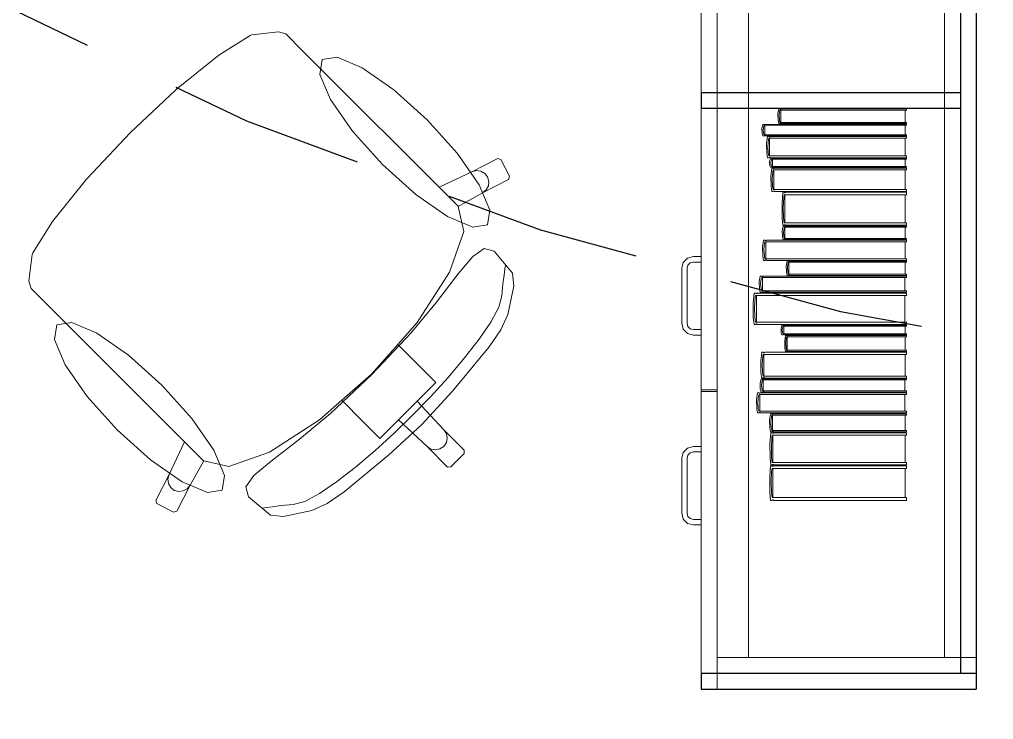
# Model space of a CAD drawing. Header units: inches. Extents: x -19 to 5698, y -728 to 92.
# Drawn here: x 121.02 to 122.261, y 15.778 to 16.67 of the extents above; entities that cross this region are included whole.
import ezdxf

# ---------------------------------------------------------------- set-up
doc = ezdxf.new("R2010")
doc.units = ezdxf.units.IN
doc.header["$MEASUREMENT"] = 0
doc.set_wipeout_variables(frame=1)
doc.linetypes.add('HIDDEN', pattern=[0.375, 0.25, -0.125])
doc.linetypes.add('Wipeout_Contour', pattern=[1, 0, -1])
doc.layers.get('0').update_dxf_attribs({"color": 61})
doc.layers.add('00 conduct tomacorr', color=120, linetype='HIDDEN', lineweight=30)
doc.layers.add('Interior - Mobiliario', color=7, linetype='Continuous')
doc.layers.add('Notas - Etiquetas', color=7, linetype='Continuous')
doc.dimstyles.new('Estilo_Generado__8', dxfattribs={"dimtxt": 0.18, "dimasz": 0.0912, "dimexe": 0.18, "dimexo": 0.0625, "dimgap": 0, "dimtad": 0, "dimtih": 1, "dimtoh": 1, "dimdec": 4, "dimzin": 0, "dimdsep": 46, "dimcen": 0.09, "dimadec": 0, "dimazin": 0, "dimtfac": 1, "dimtdec": 4, "dimtmove": 0, "dimatfit": 3, "dimldrblk": 'ARROWHEAD_5', "dimfxl": 1, "dimtolj": 1, "dimtzin": 0, "dimarcsym": 0})

# ---------------------------------------------------------------- blocks, each defined once
blk = doc.blocks.new('ARROWHEAD_5')
at = {"linetype": 'Continuous', "lineweight": 0}
blk.add_hatch(color=0, dxfattribs=at).paths.add_polyline_path([(-1, 0.2679), (0, 0), (-1, -0.2679)])
at = {"color": 0, "linetype": 'Continuous', "lineweight": 0}
blk.add_line((0, 0), (-1, 0), dxfattribs=at)

msp = doc.modelspace()

# ---------------------------------------------------------------- linework, layer by layer
at = {"layer": 'Interior - Mobiliario', "color": 175, "linetype": 'Continuous', "lineweight": 13}
for p, q in [((121.9086, 15.837), (121.9086, 17.297)), ((122.2186, 17.297), (122.2186, 15.837)), ((121.316, 16.6505), (121.3499, 16.6545)), ((121.3499, 16.6545), (121.3592, 16.6516)), ((121.2738, 16.6247), (121.3138, 16.6496)), ((121.3138, 16.6496), (121.316, 16.6505)), ((121.3592, 16.6516), (121.3811, 16.6297)), ((121.3811, 16.6297), (121.4066, 16.6042)), ((121.2201, 16.5811), (121.2738, 16.6247)), ((121.4066, 16.6042), (121.5545, 16.4563)), ((121.161, 16.5256), (121.2193, 16.5804)), ((121.2193, 16.5804), (121.2201, 16.5811)), ((121.9863, 16.5414), (121.9861, 16.5498)), ((121.9872, 16.5374), (121.9863, 16.5414)), ((121.9877, 16.5474), (121.9881, 16.5416)), ((121.9881, 16.5416), (121.9888, 16.5388)), ((121.9657, 16.5315), (121.967, 16.5364)), ((121.966, 16.525), (121.9657, 16.5315)), ((121.967, 16.5364), (121.969, 16.5364)), ((121.9683, 16.5341), (121.9675, 16.5296)), ((121.9675, 16.5296), (121.968, 16.5252)), ((121.9688, 16.5352), (121.9683, 16.5341)), ((122.1499, 16.5352), (121.9688, 16.5352)), ((121.969, 16.5364), (121.9691, 16.5363)), ((121.9691, 16.5363), (121.9693, 16.5362)), ((121.9693, 16.5362), (121.9696, 16.5361)), ((121.9696, 16.5361), (121.9699, 16.5361)), ((121.9697, 16.523), (121.9697, 16.5352)), ((121.9699, 16.5361), (121.9701, 16.5361)), ((121.9701, 16.5361), (121.9704, 16.5361)), ((121.9704, 16.5361), (121.9707, 16.5362)), ((121.9707, 16.5362), (121.9709, 16.5363)), ((121.9709, 16.5363), (121.971, 16.5364)), ((121.971, 16.5364), (122.1499, 16.5364)), ((121.989, 16.5374), (121.9872, 16.5374)), ((121.9888, 16.5388), (122.1499, 16.5388)), ((121.9891, 16.5374), (121.989, 16.5374)), ((121.9893, 16.5375), (121.9891, 16.5374)), ((121.9895, 16.5376), (121.9893, 16.5375)), ((121.9897, 16.5377), (121.9895, 16.5376)), ((121.99, 16.5377), (121.9897, 16.5377)), ((121.9902, 16.5376), (121.99, 16.5377)), ((121.9904, 16.5376), (121.9902, 16.5376)), ((121.9907, 16.5375), (121.9904, 16.5376)), ((121.9908, 16.5374), (121.9907, 16.5375)), ((122.1499, 16.5374), (121.9908, 16.5374)), ((122.1481, 16.5352), (122.1481, 16.523)), ((122.1499, 16.5388), (122.1499, 16.5374)), ((122.1499, 16.5364), (122.1499, 16.5352)), ((121.161, 16.5256), (121.1061, 16.4673)), ((121.967, 16.5218), (121.966, 16.525)), ((121.969, 16.5218), (121.967, 16.5218)), ((121.968, 16.5252), (121.9688, 16.523)), ((121.9688, 16.523), (122.1499, 16.523)), ((121.9691, 16.5219), (121.969, 16.5218)), ((121.9693, 16.522), (121.9691, 16.5219)), ((121.9695, 16.522), (121.9693, 16.522)), ((121.9698, 16.5221), (121.9695, 16.522)), ((121.9701, 16.5221), (121.9698, 16.5221)), ((121.9703, 16.522), (121.9701, 16.5221)), ((121.9706, 16.522), (121.9703, 16.522)), ((121.9708, 16.5219), (121.9706, 16.522)), ((121.971, 16.5218), (121.9708, 16.5219)), ((122.1499, 16.5218), (121.971, 16.5218)), ((121.9718, 16.5119), (121.973, 16.5208)), ((121.973, 16.5208), (121.9749, 16.5208)), ((121.9742, 16.5166), (121.9735, 16.5084)), ((121.9748, 16.5187), (121.9742, 16.5166)), ((122.1499, 16.5187), (121.9748, 16.5187)), ((121.9749, 16.5208), (121.9751, 16.5207)), ((121.9751, 16.5207), (121.9753, 16.5205)), ((121.9753, 16.5205), (121.9755, 16.5204)), ((121.9755, 16.5204), (121.9758, 16.5204)), ((121.9756, 16.4961), (121.9756, 16.5187)), ((121.9756, 16.5187), (122.1481, 16.5187)), ((121.9758, 16.5204), (121.976, 16.5204)), ((121.976, 16.5204), (121.9763, 16.5205)), ((121.9763, 16.5205), (121.9765, 16.5206)), ((121.9765, 16.5206), (121.9768, 16.5207)), ((121.9768, 16.5207), (121.9769, 16.5208)), ((121.9769, 16.5208), (122.1499, 16.5208)), ((122.1481, 16.5187), (122.1481, 16.4961)), ((122.1499, 16.523), (122.1499, 16.5218)), ((122.1499, 16.5208), (122.1499, 16.5187)), ((121.972, 16.4998), (121.9718, 16.5119)), ((121.9735, 16.5084), (121.9739, 16.5001)), ((121.5963, 16.4759), (121.6294, 16.4929)), ((121.6294, 16.4929), (121.6334, 16.4916)), ((121.6334, 16.4916), (121.6442, 16.4702)), ((121.973, 16.4939), (121.972, 16.4998)), ((121.9749, 16.4939), (121.973, 16.4939)), ((121.9739, 16.5001), (121.9748, 16.4961)), ((121.9748, 16.4961), (122.1499, 16.4961)), ((121.975, 16.494), (121.9749, 16.4939)), ((121.9752, 16.4942), (121.975, 16.494)), ((121.9755, 16.4943), (121.9752, 16.4942)), ((121.9757, 16.4943), (121.9755, 16.4943)), ((121.9755, 16.4892), (121.9766, 16.4929)), ((122.1481, 16.4961), (121.9756, 16.4961)), ((121.976, 16.4944), (121.9757, 16.4943)), ((121.9762, 16.4943), (121.976, 16.4944)), ((121.9765, 16.4942), (121.9762, 16.4943)), ((121.9767, 16.494), (121.9765, 16.4942)), ((121.9766, 16.4929), (121.9785, 16.4929)), ((121.9769, 16.4939), (121.9767, 16.494)), ((122.1499, 16.4939), (121.9769, 16.4939)), ((121.9778, 16.4912), (121.9771, 16.4878)), ((121.9784, 16.492), (121.9778, 16.4912)), ((122.1499, 16.492), (121.9784, 16.492)), ((121.9785, 16.4929), (121.9787, 16.4928)), ((121.9787, 16.4928), (121.9789, 16.4928)), ((121.9789, 16.4928), (121.9791, 16.4927)), ((121.9791, 16.4927), (121.9794, 16.4927)), ((121.9792, 16.4827), (121.9792, 16.492)), ((121.9794, 16.4927), (121.9796, 16.4927)), ((121.9796, 16.4927), (121.9799, 16.4927)), ((121.9799, 16.4927), (121.9801, 16.4928)), ((121.9801, 16.4928), (121.9803, 16.4929)), ((121.9803, 16.4929), (121.9804, 16.4929)), ((121.9804, 16.4929), (122.1499, 16.4929)), ((122.1482, 16.492), (122.1482, 16.4827)), ((122.1499, 16.4961), (122.1499, 16.4939)), ((122.1499, 16.4929), (122.1499, 16.492)), ((121.9757, 16.4842), (121.9755, 16.4892)), ((121.9766, 16.4818), (121.9757, 16.4842)), ((121.9785, 16.4818), (121.9766, 16.4818)), ((121.9771, 16.4878), (121.9776, 16.4843)), ((121.9772, 16.4708), (121.9783, 16.4808)), ((121.9776, 16.4843), (121.9784, 16.4827)), ((121.9783, 16.4808), (121.9802, 16.4808)), ((121.9784, 16.4827), (122.1499, 16.4827)), ((121.9786, 16.4818), (121.9785, 16.4818)), ((121.9788, 16.4819), (121.9786, 16.4818)), ((121.9791, 16.4819), (121.9788, 16.4819)), ((121.9793, 16.482), (121.9791, 16.4819)), ((121.9796, 16.482), (121.9793, 16.482)), ((121.9798, 16.482), (121.9796, 16.482)), ((121.9801, 16.4819), (121.9798, 16.482)), ((121.9803, 16.4818), (121.9801, 16.4819)), ((121.9802, 16.4808), (121.9803, 16.4806)), ((121.9804, 16.4818), (121.9803, 16.4818)), ((121.9803, 16.4806), (121.9805, 16.4805)), ((122.1499, 16.4818), (121.9804, 16.4818)), ((121.9805, 16.4805), (121.9808, 16.4803)), ((121.9808, 16.4803), (121.981, 16.4803)), ((121.981, 16.4803), (121.9813, 16.4803)), ((121.9813, 16.4803), (121.9815, 16.4804)), ((121.9815, 16.4804), (121.9818, 16.4805)), ((121.9818, 16.4805), (121.982, 16.4807)), ((121.982, 16.4807), (121.9821, 16.4808)), ((121.9821, 16.4808), (122.1499, 16.4808)), ((122.1499, 16.4827), (122.1499, 16.4818)), ((122.1499, 16.4808), (122.1499, 16.4784)), ((121.1054, 16.4664), (121.0619, 16.4128)), ((121.1061, 16.4673), (121.1054, 16.4664)), ((121.5545, 16.4563), (121.5963, 16.4759)), ((121.5963, 16.4759), (121.6019, 16.4775)), ((121.6019, 16.4775), (121.6077, 16.4768)), ((121.6077, 16.4768), (121.6128, 16.474)), ((121.6429, 16.4661), (121.6098, 16.4492)), ((121.6128, 16.474), (121.6164, 16.4694)), ((121.6164, 16.4694), (121.618, 16.4638)), ((121.6442, 16.4702), (121.6429, 16.4661)), ((121.9774, 16.4575), (121.9772, 16.4708)), ((121.9795, 16.4761), (121.9788, 16.467)), ((121.9788, 16.467), (121.9792, 16.4578)), ((121.98, 16.4784), (121.9795, 16.4761)), ((122.1499, 16.4784), (121.98, 16.4784)), ((121.9809, 16.4533), (121.9809, 16.4784)), ((122.1482, 16.4784), (122.1482, 16.4533)), ((121.5787, 16.4321), (121.5545, 16.4563)), ((121.6173, 16.4579), (121.6144, 16.4528)), ((121.618, 16.4638), (121.6173, 16.4579)), ((121.9783, 16.451), (121.9774, 16.4575)), ((121.9792, 16.4578), (121.98, 16.4533)), ((121.6098, 16.4492), (121.5788, 16.4319)), ((121.6144, 16.4528), (121.6098, 16.4492)), ((121.9802, 16.451), (121.9783, 16.451)), ((121.98, 16.4533), (122.1499, 16.4533)), ((121.9803, 16.4511), (121.9802, 16.451)), ((121.9805, 16.4513), (121.9803, 16.4511)), ((121.9807, 16.4514), (121.9805, 16.4513)), ((121.981, 16.4514), (121.9807, 16.4514)), ((121.9812, 16.4515), (121.981, 16.4514)), ((121.9815, 16.4514), (121.9812, 16.4515)), ((121.9817, 16.4513), (121.9815, 16.4514)), ((121.9819, 16.4511), (121.9817, 16.4513)), ((121.9821, 16.451), (121.9819, 16.4511)), ((122.1499, 16.451), (121.9821, 16.451)), ((121.9914, 16.4359), (121.9925, 16.45)), ((121.9925, 16.45), (121.9942, 16.45)), ((121.9936, 16.4434), (121.9929, 16.4304)), ((121.994, 16.4466), (121.9936, 16.4434)), ((122.1499, 16.4466), (121.994, 16.4466)), ((121.9942, 16.45), (121.9943, 16.4497)), ((121.9943, 16.4497), (121.9945, 16.4495)), ((121.9945, 16.4495), (121.9947, 16.4493)), ((121.9947, 16.4493), (121.995, 16.4492)), ((121.9948, 16.4111), (121.9948, 16.4466)), ((121.995, 16.4492), (121.9952, 16.4493)), ((121.9952, 16.4493), (121.9954, 16.4494)), ((121.9954, 16.4494), (121.9956, 16.4495)), ((121.9956, 16.4495), (121.9958, 16.4498)), ((121.9958, 16.4498), (121.9959, 16.45)), ((121.9959, 16.45), (122.1499, 16.45)), ((122.1483, 16.4466), (122.1483, 16.4111)), ((122.1499, 16.4533), (122.1499, 16.451)), ((122.1499, 16.45), (122.1499, 16.4466)), ((121.5787, 16.4321), (121.5788, 16.4319)), ((121.5788, 16.4319), (121.5862, 16.3999)), ((121.9916, 16.417), (121.9914, 16.4359)), ((121.9929, 16.4304), (121.9933, 16.4175)), ((121.9925, 16.4078), (121.9916, 16.417)), ((121.9933, 16.4175), (121.994, 16.4111)), ((121.0619, 16.4128), (121.037, 16.3727)), ((121.9918, 16.4011), (121.9928, 16.4068)), ((121.9942, 16.4078), (121.9925, 16.4078)), ((121.9928, 16.4068), (121.9946, 16.4068)), ((121.994, 16.4041), (121.9933, 16.3989)), ((121.994, 16.4111), (122.1499, 16.4111)), ((121.9944, 16.4054), (121.994, 16.4041)), ((121.9943, 16.4079), (121.9942, 16.4078)), ((121.9945, 16.4082), (121.9943, 16.4079)), ((122.1499, 16.4054), (121.9944, 16.4054)), ((121.9947, 16.4084), (121.9945, 16.4082)), ((121.9946, 16.4068), (121.9947, 16.4067)), ((121.9949, 16.4085), (121.9947, 16.4084)), ((121.9947, 16.4067), (121.9949, 16.4066)), ((121.9951, 16.4085), (121.9949, 16.4085)), ((121.9949, 16.4066), (121.9951, 16.4065)), ((121.9954, 16.4084), (121.9951, 16.4085)), ((121.9951, 16.4065), (121.9953, 16.4065)), ((121.9952, 16.3911), (121.9952, 16.4054)), ((121.9953, 16.4065), (121.9956, 16.4065)), ((121.9956, 16.4082), (121.9954, 16.4084)), ((121.9958, 16.408), (121.9956, 16.4082)), ((121.9956, 16.4065), (121.9958, 16.4065)), ((121.9959, 16.4078), (121.9958, 16.408)), ((121.9958, 16.4065), (121.996, 16.4066)), ((122.1499, 16.4078), (121.9959, 16.4078)), ((121.996, 16.4066), (121.9962, 16.4067)), ((121.9962, 16.4067), (121.9963, 16.4068)), ((121.9963, 16.4068), (122.1499, 16.4068)), ((122.1483, 16.4054), (122.1483, 16.3911)), ((122.1499, 16.4111), (122.1499, 16.4078)), ((122.1499, 16.4068), (122.1499, 16.4054)), ((121.5862, 16.3999), (121.5679, 16.3479)), ((121.992, 16.3935), (121.9918, 16.4011)), ((121.9928, 16.3898), (121.992, 16.3935)), ((121.9933, 16.3989), (121.9937, 16.3937)), ((121.9937, 16.3937), (121.9944, 16.3911)), ((121.9667, 16.3802), (121.9679, 16.3888)), ((121.9669, 16.3688), (121.9667, 16.3802)), ((121.9679, 16.3888), (121.9699, 16.3888)), ((121.9692, 16.3848), (121.9684, 16.3769)), ((121.9697, 16.3867), (121.9692, 16.3848)), ((122.1499, 16.3867), (121.9697, 16.3867)), ((121.9699, 16.3888), (121.97, 16.3886)), ((121.97, 16.3886), (121.9703, 16.3885)), ((121.9703, 16.3885), (121.9705, 16.3884)), ((121.9705, 16.3884), (121.9708, 16.3884)), ((121.9706, 16.3652), (121.9706, 16.3867)), ((121.9708, 16.3884), (121.9711, 16.3884)), ((121.9711, 16.3884), (121.9713, 16.3884)), ((121.9713, 16.3884), (121.9716, 16.3885)), ((121.9716, 16.3885), (121.9718, 16.3887)), ((121.9718, 16.3887), (121.9719, 16.3888)), ((121.9719, 16.3888), (122.1499, 16.3888)), ((121.9946, 16.3898), (121.9928, 16.3898)), ((121.9944, 16.3911), (122.1499, 16.3911)), ((121.9948, 16.3899), (121.9946, 16.3898)), ((121.9946, 16.3898), (121.9946, 16.3898)), ((121.9951, 16.39), (121.9948, 16.3899)), ((121.9953, 16.3901), (121.9951, 16.39)), ((121.9955, 16.3901), (121.9953, 16.3901)), ((121.9957, 16.39), (121.9955, 16.3901)), ((121.996, 16.39), (121.9957, 16.39)), ((121.9962, 16.3899), (121.996, 16.39)), ((121.9963, 16.3898), (121.9962, 16.3899)), ((122.1499, 16.3898), (121.9963, 16.3898)), ((122.1481, 16.3867), (122.1481, 16.3652)), ((122.1499, 16.3911), (122.1499, 16.3898)), ((122.1499, 16.3888), (122.1499, 16.3867)), ((121.0361, 16.3706), (121.0321, 16.3367)), ((121.037, 16.3727), (121.0361, 16.3706)), ((121.579, 16.3459), (121.5976, 16.3682)), ((121.5976, 16.3682), (121.612, 16.3782)), ((121.612, 16.3782), (121.6249, 16.3748)), ((121.6249, 16.3748), (121.6481, 16.3469)), ((121.8711, 16.366), (121.8786, 16.368)), ((121.8786, 16.368), (121.8886, 16.368)), ((121.8886, 16.368), (121.8886, 16.361)), ((121.9679, 16.3631), (121.9669, 16.3688)), ((121.9684, 16.3769), (121.9689, 16.369)), ((121.9689, 16.369), (121.9697, 16.3652)), ((121.6384, 16.3522), (121.6392, 16.3567)), ((121.8636, 16.353), (121.8656, 16.3605)), ((121.8656, 16.3605), (121.8711, 16.366)), ((121.8716, 16.357), (121.8706, 16.353)), ((121.8746, 16.3599), (121.8716, 16.357)), ((121.8786, 16.361), (121.8746, 16.3599)), ((121.8886, 16.361), (121.8786, 16.361)), ((121.9699, 16.3631), (121.9679, 16.3631)), ((121.9697, 16.3652), (122.1499, 16.3652)), ((121.97, 16.3632), (121.9699, 16.3631)), ((121.9702, 16.3634), (121.97, 16.3632)), ((121.9705, 16.3635), (121.9702, 16.3634)), ((121.9707, 16.3635), (121.9705, 16.3635)), ((121.971, 16.3636), (121.9707, 16.3635)), ((121.9713, 16.3635), (121.971, 16.3636)), ((121.9715, 16.3634), (121.9713, 16.3635)), ((121.9718, 16.3633), (121.9715, 16.3634)), ((121.9719, 16.3631), (121.9718, 16.3633)), ((122.1499, 16.3631), (121.9719, 16.3631)), ((121.9969, 16.3561), (121.9979, 16.3621)), ((121.9971, 16.3479), (121.9969, 16.3561)), ((121.9979, 16.3621), (121.9996, 16.3621)), ((121.999, 16.3593), (121.9984, 16.3537)), ((121.9995, 16.3607), (121.999, 16.3593)), ((122.1499, 16.3607), (121.9995, 16.3607)), ((121.9996, 16.3621), (121.9997, 16.362)), ((121.9997, 16.362), (121.9999, 16.3619)), ((121.9999, 16.3619), (122.0001, 16.3619)), ((122.0001, 16.3619), (122.0004, 16.3618)), ((122.0002, 16.3454), (122.0002, 16.3607)), ((122.0004, 16.3618), (122.0006, 16.3618)), ((122.0006, 16.3618), (122.0008, 16.3619)), ((122.0008, 16.3619), (122.001, 16.3619)), ((122.001, 16.3619), (122.0012, 16.3621)), ((122.0012, 16.3621), (122.0013, 16.3621)), ((122.0013, 16.3621), (122.1499, 16.3621)), ((122.1484, 16.3607), (122.1484, 16.3454)), ((122.1499, 16.3652), (122.1499, 16.3631)), ((122.1499, 16.3621), (122.1499, 16.3607)), ((121.5679, 16.3479), (121.5265, 16.2841)), ((121.5511, 16.3097), (121.579, 16.3459)), ((121.6356, 16.3334), (121.6376, 16.3442)), ((121.6376, 16.3442), (121.6384, 16.3522)), ((121.6481, 16.3469), (121.6499, 16.3302)), ((121.8636, 16.283), (121.8636, 16.353)), ((121.8706, 16.353), (121.8706, 16.283)), ((121.9624, 16.3361), (121.9637, 16.3429)), ((121.9637, 16.3429), (121.9657, 16.3429)), ((121.9657, 16.3429), (121.9658, 16.3428)), ((121.9658, 16.3428), (121.9661, 16.3427)), ((121.9661, 16.3427), (121.9663, 16.3426)), ((121.9663, 16.3426), (121.9666, 16.3426)), ((121.9666, 16.3426), (121.9669, 16.3426)), ((121.9669, 16.3426), (121.9672, 16.3426)), ((121.9672, 16.3426), (121.9674, 16.3427)), ((121.9674, 16.3427), (121.9676, 16.3429)), ((121.9676, 16.3429), (121.9677, 16.3429)), ((121.9677, 16.3429), (122.1499, 16.3429)), ((121.9979, 16.3439), (121.9971, 16.3479)), ((121.9996, 16.3439), (121.9979, 16.3439)), ((121.9984, 16.3537), (121.9988, 16.3481)), ((121.9988, 16.3481), (121.9995, 16.3454)), ((121.9995, 16.3454), (122.1499, 16.3454)), ((121.9997, 16.344), (121.9996, 16.3439)), ((121.9999, 16.3441), (121.9997, 16.344)), ((122.0001, 16.3442), (121.9999, 16.3441)), ((122.0003, 16.3442), (122.0001, 16.3442)), ((122.0005, 16.3442), (122.0003, 16.3442)), ((122.0008, 16.3442), (122.0005, 16.3442)), ((122.001, 16.3441), (122.0008, 16.3442)), ((122.0012, 16.344), (122.001, 16.3441)), ((122.0013, 16.3439), (122.0012, 16.344)), ((122.1499, 16.3439), (122.0013, 16.3439)), ((122.1499, 16.3454), (122.1499, 16.3439)), ((122.1499, 16.3429), (122.1499, 16.3413)), ((121.0321, 16.3367), (121.0349, 16.3274)), ((121.6344, 16.318), (121.6356, 16.3334)), ((121.6499, 16.3302), (121.6422, 16.294)), ((121.9626, 16.327), (121.9624, 16.3361)), ((121.965, 16.3397), (121.9642, 16.3335)), ((121.9642, 16.3335), (121.9647, 16.3272)), ((121.9655, 16.3413), (121.965, 16.3397)), ((122.1499, 16.3413), (121.9655, 16.3413)), ((121.9665, 16.3241), (121.9665, 16.3413)), ((122.148, 16.3413), (122.148, 16.3241)), ((121.0349, 16.3274), (121.0569, 16.3054)), ((121.6305, 16.3033), (121.6344, 16.318)), ((121.9546, 16.3081), (121.9559, 16.3215)), ((121.9559, 16.3215), (121.958, 16.3215)), ((121.9578, 16.3183), (121.9573, 16.3152)), ((122.1499, 16.3183), (121.9578, 16.3183)), ((121.958, 16.3215), (121.9582, 16.3213)), ((121.9582, 16.3213), (121.9584, 16.321)), ((121.9584, 16.321), (121.9587, 16.3209)), ((121.9587, 16.3209), (121.959, 16.3208)), ((121.9588, 16.2846), (121.9588, 16.3183)), ((121.959, 16.3208), (121.9592, 16.3208)), ((121.9592, 16.3208), (121.9595, 16.3209)), ((121.9595, 16.3209), (121.9598, 16.3211)), ((121.9598, 16.3211), (121.96, 16.3213)), ((121.96, 16.3213), (121.9601, 16.3215)), ((121.9601, 16.3215), (122.1499, 16.3215)), ((121.9637, 16.3225), (121.9626, 16.327)), ((121.9657, 16.3225), (121.9637, 16.3225)), ((121.9647, 16.3272), (121.9655, 16.3241)), ((121.9655, 16.3241), (122.1499, 16.3241)), ((121.9658, 16.3226), (121.9657, 16.3225)), ((121.966, 16.3227), (121.9658, 16.3226)), ((121.9663, 16.3228), (121.966, 16.3227)), ((121.9665, 16.3228), (121.9663, 16.3228)), ((121.9668, 16.3228), (121.9665, 16.3228)), ((121.9671, 16.3228), (121.9668, 16.3228)), ((121.9674, 16.3227), (121.9671, 16.3228)), ((121.9676, 16.3226), (121.9674, 16.3227)), ((121.9677, 16.3225), (121.9676, 16.3226)), ((122.1499, 16.3225), (121.9677, 16.3225)), ((122.148, 16.3183), (122.148, 16.2846)), ((122.1499, 16.3241), (122.1499, 16.3225)), ((122.1499, 16.3215), (122.1499, 16.3183)), ((121.0569, 16.3054), (121.0824, 16.2799)), ((121.5184, 16.2704), (121.5511, 16.3097)), ((121.9548, 16.2902), (121.9546, 16.3081)), ((121.9573, 16.3152), (121.9564, 16.303)), ((121.6206, 16.2844), (121.6305, 16.3033)), ((121.6422, 16.294), (121.6332, 16.2748)), ((121.9564, 16.303), (121.9569, 16.2906)), ((121.5265, 16.2841), (121.5018, 16.256)), ((121.6057, 16.2626), (121.6206, 16.2844)), ((121.8656, 16.2755), (121.8636, 16.283)), ((121.8706, 16.283), (121.8716, 16.279)), ((121.9559, 16.2814), (121.9548, 16.2902)), ((121.958, 16.2814), (121.9559, 16.2814)), ((121.9569, 16.2906), (121.9578, 16.2846)), ((121.9578, 16.2846), (122.1499, 16.2846)), ((121.9581, 16.2816), (121.958, 16.2814)), ((121.9584, 16.2818), (121.9581, 16.2816)), ((121.9586, 16.282), (121.9584, 16.2818)), ((121.9589, 16.2821), (121.9586, 16.282)), ((121.9592, 16.2821), (121.9589, 16.2821)), ((121.9595, 16.282), (121.9592, 16.2821)), ((121.9597, 16.2819), (121.9595, 16.282)), ((121.96, 16.2816), (121.9597, 16.2819)), ((121.9601, 16.2814), (121.96, 16.2816)), ((122.1499, 16.2814), (121.9601, 16.2814)), ((121.9902, 16.2764), (121.9913, 16.2804)), ((121.9913, 16.2804), (121.993, 16.2804)), ((121.993, 16.2804), (121.9931, 16.2804)), ((121.9931, 16.2804), (121.9933, 16.2803)), ((121.9933, 16.2803), (121.9936, 16.2803)), ((121.9936, 16.2803), (121.9938, 16.2802)), ((121.9938, 16.2802), (121.994, 16.2802)), ((121.994, 16.2802), (121.9942, 16.2803)), ((121.9942, 16.2803), (121.9945, 16.2803)), ((121.9945, 16.2803), (121.9947, 16.2804)), ((121.9947, 16.2804), (121.9948, 16.2804)), ((121.9948, 16.2804), (122.1499, 16.2804)), ((122.1499, 16.2846), (122.1499, 16.2814)), ((122.1499, 16.2804), (122.1499, 16.2795)), ((121.0824, 16.2799), (121.2303, 16.1321)), ((121.4689, 16.2177), (121.5184, 16.2704)), ((121.6332, 16.2748), (121.6183, 16.2531)), ((121.8711, 16.27), (121.8656, 16.2755)), ((121.8786, 16.268), (121.8711, 16.27)), ((121.8716, 16.279), (121.8746, 16.2761)), ((121.8746, 16.2761), (121.8786, 16.275)), ((121.8786, 16.275), (121.8886, 16.275)), ((121.8886, 16.268), (121.8786, 16.268)), ((121.8886, 16.275), (121.8886, 16.268)), ((121.9904, 16.271), (121.9902, 16.2764)), ((121.9913, 16.2684), (121.9904, 16.271)), ((121.993, 16.2684), (121.9913, 16.2684)), ((121.9924, 16.2786), (121.9917, 16.2749)), ((121.9917, 16.2749), (121.9921, 16.2712)), ((121.9921, 16.2712), (121.9929, 16.2694)), ((121.9929, 16.2795), (121.9924, 16.2786)), ((122.1499, 16.2795), (121.9929, 16.2795)), ((121.9929, 16.2694), (122.1499, 16.2694)), ((121.9931, 16.2684), (121.993, 16.2684)), ((121.9933, 16.2685), (121.9931, 16.2684)), ((121.9935, 16.2686), (121.9933, 16.2685)), ((121.9937, 16.2686), (121.9935, 16.2686)), ((121.9937, 16.2694), (121.9937, 16.2795)), ((121.994, 16.2686), (121.9937, 16.2686)), ((121.9942, 16.2686), (121.994, 16.2686)), ((121.9944, 16.2685), (121.9942, 16.2686)), ((121.9946, 16.2685), (121.9944, 16.2685)), ((121.9948, 16.2684), (121.9946, 16.2685)), ((122.1499, 16.2684), (121.9948, 16.2684)), ((122.1483, 16.2795), (122.1483, 16.2694)), ((122.1499, 16.2694), (122.1499, 16.2684)), ((121.5018, 16.256), (121.4684, 16.2181)), ((121.5018, 16.256), (121.5291, 16.2286)), ((121.5871, 16.2388), (121.6057, 16.2626)), ((121.9948, 16.2606), (121.9958, 16.2674)), ((121.9949, 16.2515), (121.9948, 16.2606)), ((121.9958, 16.2674), (121.9975, 16.2674)), ((121.9969, 16.2642), (121.9962, 16.258)), ((121.9962, 16.258), (121.9966, 16.2517)), ((121.9973, 16.2658), (121.9969, 16.2642)), ((122.1499, 16.2658), (121.9973, 16.2658)), ((121.9975, 16.2674), (121.9976, 16.2673)), ((121.9976, 16.2673), (121.9978, 16.2672)), ((121.9978, 16.2672), (121.998, 16.2671)), ((121.998, 16.2671), (121.9982, 16.2671)), ((121.9981, 16.2486), (121.9981, 16.2658)), ((121.9982, 16.2671), (121.9985, 16.2671)), ((121.9985, 16.2671), (121.9987, 16.2671)), ((121.9987, 16.2671), (121.9989, 16.2672)), ((121.9989, 16.2672), (121.9991, 16.2673)), ((121.9991, 16.2673), (121.9992, 16.2674)), ((121.9992, 16.2674), (122.1499, 16.2674)), ((122.1484, 16.2658), (122.1484, 16.2486)), ((122.1499, 16.2674), (122.1499, 16.2658)), ((121.6183, 16.2531), (121.5715, 16.1964)), ((121.9643, 16.2351), (121.9656, 16.246)), ((121.9656, 16.246), (121.9676, 16.246)), ((121.9674, 16.2434), (121.9669, 16.2409)), ((122.1499, 16.2434), (121.9674, 16.2434)), ((121.9676, 16.246), (121.9677, 16.2458)), ((121.9677, 16.2458), (121.968, 16.2456)), ((121.968, 16.2456), (121.9682, 16.2455)), ((121.9682, 16.2455), (121.9685, 16.2455)), ((121.9683, 16.2158), (121.9683, 16.2434)), ((121.9685, 16.2455), (121.9688, 16.2455)), ((121.9688, 16.2455), (121.969, 16.2455)), ((121.969, 16.2455), (121.9693, 16.2457)), ((121.9693, 16.2457), (121.9695, 16.2459)), ((121.9695, 16.2459), (121.9696, 16.246)), ((121.9696, 16.246), (122.1499, 16.246)), ((121.9958, 16.247), (121.9949, 16.2515)), ((121.9975, 16.247), (121.9958, 16.247)), ((121.9966, 16.2517), (121.9973, 16.2486)), ((121.9973, 16.2486), (122.1499, 16.2486)), ((121.9977, 16.2472), (121.9975, 16.2471)), ((121.9975, 16.2471), (121.9975, 16.247)), ((121.998, 16.2473), (121.9977, 16.2472)), ((121.9982, 16.2473), (121.998, 16.2473)), ((121.9984, 16.2474), (121.9982, 16.2473)), ((121.9986, 16.2473), (121.9984, 16.2474)), ((121.9988, 16.2472), (121.9986, 16.2473)), ((121.999, 16.2471), (121.9988, 16.2472)), ((121.9992, 16.247), (121.999, 16.2471)), ((122.1499, 16.247), (121.9992, 16.247)), ((122.1481, 16.2434), (122.1481, 16.2158)), ((122.1499, 16.2486), (122.1499, 16.247)), ((122.1499, 16.246), (122.1499, 16.2434)), ((121.566, 16.214), (121.5871, 16.2388)), ((121.9646, 16.2204), (121.9643, 16.2351)), ((121.9669, 16.2409), (121.9661, 16.2308)), ((121.9661, 16.2308), (121.9666, 16.2208)), ((121.4306, 16.1848), (121.4684, 16.2181)), ((121.5291, 16.2286), (121.5503, 16.2074)), ((121.9656, 16.2132), (121.9646, 16.2204)), ((121.9666, 16.2208), (121.9674, 16.2158)), ((121.4689, 16.2177), (121.4161, 16.1682)), ((121.5503, 16.2074), (121.5266, 16.1838)), ((121.5434, 16.1894), (121.566, 16.214)), ((121.9635, 16.2066), (121.9647, 16.2122)), ((121.9637, 16.1991), (121.9635, 16.2066)), ((121.9647, 16.2122), (121.9668, 16.2122)), ((121.966, 16.2096), (121.9653, 16.2045)), ((121.9676, 16.2132), (121.9656, 16.2132)), ((121.9666, 16.2109), (121.966, 16.2096)), ((122.1499, 16.2109), (121.9666, 16.2109)), ((121.9668, 16.2122), (121.9669, 16.2121)), ((121.9669, 16.2121), (121.9671, 16.212)), ((121.9671, 16.212), (121.9674, 16.212)), ((121.9674, 16.2158), (122.1499, 16.2158)), ((121.9674, 16.212), (121.9677, 16.2119)), ((121.9675, 16.1968), (121.9675, 16.2109)), ((121.9677, 16.2133), (121.9676, 16.2132)), ((121.9679, 16.2135), (121.9677, 16.2133)), ((121.9677, 16.2119), (121.9679, 16.2119)), ((121.9682, 16.2137), (121.9679, 16.2135)), ((121.9679, 16.2119), (121.9682, 16.212)), ((121.9684, 16.2138), (121.9682, 16.2137)), ((121.9682, 16.212), (121.9685, 16.212)), ((121.9687, 16.2138), (121.9684, 16.2138)), ((121.9685, 16.212), (121.9687, 16.2121)), ((121.969, 16.2137), (121.9687, 16.2138)), ((121.9687, 16.2121), (121.9688, 16.2122)), ((121.9688, 16.2122), (122.1499, 16.2122)), ((121.9692, 16.2136), (121.969, 16.2137)), ((121.9695, 16.2134), (121.9692, 16.2136)), ((121.9696, 16.2132), (121.9695, 16.2134)), ((122.1499, 16.2132), (121.9696, 16.2132)), ((122.148, 16.2109), (122.148, 16.1968)), ((122.1499, 16.2158), (122.1499, 16.2132)), ((122.1499, 16.2122), (122.1499, 16.2109)), ((121.5715, 16.1964), (121.5324, 16.1542)), ((121.8886, 16.198), (121.9086, 16.198)), ((121.8886, 16.196), (121.9086, 16.196)), ((121.9589, 16.1859), (121.9602, 16.1944)), ((121.9602, 16.1944), (121.9623, 16.1944)), ((121.9623, 16.1944), (121.9624, 16.1943)), ((121.9624, 16.1943), (121.9627, 16.1942)), ((121.9627, 16.1942), (121.9629, 16.1941)), ((121.9629, 16.1941), (121.9632, 16.194)), ((121.9632, 16.194), (121.9635, 16.194)), ((121.9635, 16.194), (121.9638, 16.1941)), ((121.9647, 16.1954), (121.9637, 16.1991)), ((121.9638, 16.1941), (121.964, 16.1942)), ((121.964, 16.1942), (121.9643, 16.1943)), ((121.9643, 16.1943), (121.9644, 16.1944)), ((121.9644, 16.1944), (122.1499, 16.1944)), ((121.9668, 16.1954), (121.9647, 16.1954)), ((121.9653, 16.2045), (121.9657, 16.1993)), ((121.9657, 16.1993), (121.9666, 16.1968)), ((121.9666, 16.1968), (122.1499, 16.1968)), ((121.9669, 16.1955), (121.9668, 16.1954)), ((121.9671, 16.1956), (121.9669, 16.1955)), ((121.9673, 16.1957), (121.9671, 16.1956)), ((121.9676, 16.1957), (121.9673, 16.1957)), ((121.9679, 16.1957), (121.9676, 16.1957)), ((121.9682, 16.1957), (121.9679, 16.1957)), ((121.9684, 16.1956), (121.9682, 16.1957)), ((121.9687, 16.1955), (121.9684, 16.1956)), ((121.9688, 16.1954), (121.9687, 16.1955)), ((122.1499, 16.1954), (121.9688, 16.1954)), ((122.1499, 16.1968), (122.1499, 16.1954)), ((122.1499, 16.1944), (122.1499, 16.1924)), ((121.4024, 16.16), (121.4306, 16.1848)), ((121.4306, 16.1848), (121.458, 16.1574)), ((121.5266, 16.1838), (121.5147, 16.1719)), ((121.5206, 16.1659), (121.5434, 16.1894)), ((121.5266, 16.1838), (121.5606, 16.1473)), ((121.9592, 16.1744), (121.9589, 16.1859)), ((121.9615, 16.1904), (121.9607, 16.1825)), ((121.9607, 16.1825), (121.9612, 16.1746)), ((121.9621, 16.1924), (121.9615, 16.1904)), ((122.1499, 16.1924), (121.9621, 16.1924)), ((121.963, 16.1708), (121.963, 16.1924)), ((122.148, 16.1924), (122.148, 16.1708)), ((121.5028, 16.1599), (121.5147, 16.1719)), ((121.9602, 16.1687), (121.9592, 16.1744)), ((121.9623, 16.1687), (121.9602, 16.1687)), ((121.9612, 16.1746), (121.9621, 16.1708)), ((121.9621, 16.1708), (122.1499, 16.1708)), ((121.9624, 16.1688), (121.9623, 16.1687)), ((121.9626, 16.169), (121.9624, 16.1688)), ((121.9629, 16.1691), (121.9626, 16.169)), ((121.9631, 16.1691), (121.9629, 16.1691)), ((121.9634, 16.1691), (121.9631, 16.1691)), ((121.9637, 16.1691), (121.9634, 16.1691)), ((121.964, 16.169), (121.9637, 16.1691)), ((121.9642, 16.1688), (121.964, 16.169)), ((121.9644, 16.1687), (121.9642, 16.1688)), ((122.1499, 16.1687), (121.9644, 16.1687)), ((122.1499, 16.1708), (122.1499, 16.1687)), ((121.3386, 16.1187), (121.4024, 16.16)), ((121.4161, 16.1682), (121.3768, 16.1355)), ((121.458, 16.1574), (121.4791, 16.1363)), ((121.4791, 16.1363), (121.5028, 16.1599)), ((121.5206, 16.1659), (121.4972, 16.1431)), ((121.5028, 16.1599), (121.5393, 16.1259)), ((121.9755, 16.16), (121.9767, 16.1677)), ((121.9757, 16.1497), (121.9755, 16.16)), ((121.9767, 16.1677), (121.9786, 16.1677)), ((121.9779, 16.1641), (121.9772, 16.157)), ((121.9772, 16.157), (121.9776, 16.1499)), ((121.9784, 16.1659), (121.9779, 16.1641)), ((122.1499, 16.1659), (121.9784, 16.1659)), ((121.9786, 16.1677), (121.9787, 16.1676)), ((121.9787, 16.1676), (121.9789, 16.1675)), ((121.9789, 16.1675), (121.9792, 16.1674)), ((121.9792, 16.1674), (121.9794, 16.1673)), ((121.9793, 16.1465), (121.9793, 16.1659)), ((121.9794, 16.1673), (121.9797, 16.1673)), ((121.9797, 16.1673), (121.9799, 16.1674)), ((121.9799, 16.1674), (121.9802, 16.1675)), ((121.9802, 16.1675), (121.9804, 16.1676)), ((121.9804, 16.1676), (121.9805, 16.1677)), ((121.9805, 16.1677), (122.1499, 16.1677)), ((122.1482, 16.1659), (122.1482, 16.1465)), ((122.1499, 16.1677), (122.1499, 16.1659)), ((121.4902, 16.1151), (121.5324, 16.1542)), ((121.5606, 16.1473), (121.5639, 16.1424)), ((121.5606, 16.1473), (121.5867, 16.1212)), ((121.9767, 16.1446), (121.9757, 16.1497)), ((121.9761, 16.1299), (121.9773, 16.1436)), ((121.9786, 16.1446), (121.9767, 16.1446)), ((121.9773, 16.1436), (121.9792, 16.1436)), ((121.9776, 16.1499), (121.9784, 16.1465)), ((121.9784, 16.1465), (122.1499, 16.1465)), ((121.9787, 16.1447), (121.9786, 16.1446)), ((121.9789, 16.1448), (121.9787, 16.1447)), ((121.9791, 16.1449), (121.9789, 16.1448)), ((121.9794, 16.145), (121.9791, 16.1449)), ((121.9792, 16.1436), (121.9793, 16.1434)), ((121.9796, 16.145), (121.9794, 16.145)), ((121.9799, 16.145), (121.9796, 16.145)), ((121.9801, 16.1449), (121.9799, 16.145)), ((121.9804, 16.1447), (121.9801, 16.1449)), ((121.9805, 16.1446), (121.9804, 16.1447)), ((122.1499, 16.1446), (121.9805, 16.1446)), ((121.981, 16.1435), (121.9811, 16.1436)), ((121.9811, 16.1436), (122.1499, 16.1436)), ((122.1499, 16.1465), (122.1499, 16.1446)), ((122.1499, 16.1436), (122.1499, 16.1403)), ((121.2303, 16.1321), (121.2107, 16.0903)), ((121.2545, 16.1078), (121.2303, 16.1321)), ((121.3768, 16.1355), (121.3407, 16.1075)), ((121.4972, 16.1431), (121.4725, 16.1206)), ((121.565, 16.1367), (121.5638, 16.1309)), ((121.5639, 16.1424), (121.565, 16.1367)), ((121.9785, 16.1372), (121.9778, 16.1246)), ((121.979, 16.1403), (121.9785, 16.1372)), ((122.1499, 16.1403), (121.979, 16.1403)), ((121.9793, 16.1434), (121.9795, 16.1432)), ((121.9795, 16.1432), (121.9798, 16.143)), ((121.9798, 16.143), (121.98, 16.1429)), ((121.9799, 16.1057), (121.9799, 16.1403)), ((121.98, 16.1429), (121.9803, 16.1429)), ((121.9803, 16.1429), (121.9805, 16.143)), ((121.9805, 16.143), (121.9808, 16.1432)), ((121.9808, 16.1432), (121.981, 16.1435)), ((122.1482, 16.1403), (122.1482, 16.1057)), ((121.4725, 16.1206), (121.4478, 16.0994)), ((121.5393, 16.1259), (121.5441, 16.1227)), ((121.5393, 16.1259), (121.5654, 16.0998)), ((121.5441, 16.1227), (121.5499, 16.1216)), ((121.5499, 16.1216), (121.5556, 16.1228)), ((121.5556, 16.1228), (121.5605, 16.126)), ((121.5638, 16.1309), (121.5605, 16.126)), ((121.5867, 16.1212), (121.5867, 16.1169)), ((121.8711, 16.124), (121.8656, 16.1185)), ((121.8786, 16.126), (121.8711, 16.124)), ((121.8746, 16.1179), (121.8786, 16.119)), ((121.8886, 16.126), (121.8786, 16.126)), ((121.8786, 16.119), (121.8886, 16.119)), ((121.8886, 16.119), (121.8886, 16.126)), ((121.9763, 16.1115), (121.9761, 16.1299)), ((121.9778, 16.1246), (121.9782, 16.1119)), ((121.2374, 16.0768), (121.2547, 16.1078)), ((121.2545, 16.1078), (121.2547, 16.1078)), ((121.2547, 16.1078), (121.2867, 16.1003)), ((121.2867, 16.1003), (121.3386, 16.1187)), ((121.3407, 16.1075), (121.3184, 16.0889)), ((121.4335, 16.0683), (121.4902, 16.1151)), ((121.5696, 16.0999), (121.5782, 16.1084)), ((121.5867, 16.1169), (121.5782, 16.1084)), ((121.8656, 16.1185), (121.8636, 16.111)), ((121.8636, 16.111), (121.8636, 16.041)), ((121.8706, 16.111), (121.8716, 16.115)), ((121.8706, 16.041), (121.8706, 16.111)), ((121.8716, 16.115), (121.8746, 16.1179)), ((121.9773, 16.1025), (121.9763, 16.1115)), ((121.9782, 16.1119), (121.979, 16.1057)), ((121.4478, 16.0994), (121.424, 16.0808)), ((121.5654, 16.0998), (121.5696, 16.0999)), ((121.9758, 16.0867), (121.9769, 16.1015)), ((121.9769, 16.1015), (121.9788, 16.1015)), ((121.9792, 16.1025), (121.9773, 16.1025)), ((121.9782, 16.0946), (121.9774, 16.081)), ((121.9787, 16.0979), (121.9782, 16.0946)), ((122.1499, 16.0979), (121.9787, 16.0979)), ((121.9788, 16.1015), (121.979, 16.1012)), ((121.979, 16.1057), (122.1499, 16.1057)), ((121.979, 16.1012), (121.9792, 16.101)), ((121.9793, 16.1026), (121.9792, 16.1025)), ((121.9792, 16.101), (121.9794, 16.1008)), ((121.9795, 16.1029), (121.9793, 16.1026)), ((121.9794, 16.1008), (121.9797, 16.1007)), ((121.9797, 16.103), (121.9795, 16.1029)), ((121.9795, 16.0608), (121.9795, 16.0979)), ((121.98, 16.1031), (121.9797, 16.103)), ((121.9797, 16.1007), (121.9799, 16.1007)), ((121.9799, 16.1007), (121.9802, 16.1008)), ((121.9802, 16.1031), (121.98, 16.1031)), ((121.9805, 16.1031), (121.9802, 16.1031)), ((121.9802, 16.1008), (121.9804, 16.101)), ((121.9804, 16.101), (121.9806, 16.1013)), ((121.9807, 16.1029), (121.9805, 16.1031)), ((121.9806, 16.1013), (121.9807, 16.1015)), ((121.9809, 16.1027), (121.9807, 16.1029)), ((121.9807, 16.1015), (122.1499, 16.1015)), ((121.9811, 16.1025), (121.9809, 16.1027)), ((122.1499, 16.1025), (121.9811, 16.1025)), ((122.1482, 16.0979), (122.1482, 16.0608)), ((122.1499, 16.1057), (122.1499, 16.1025)), ((122.1499, 16.1015), (122.1499, 16.0979)), ((121.2107, 16.0903), (121.1937, 16.0572)), ((121.2107, 16.0903), (121.2091, 16.0846)), ((121.2091, 16.0846), (121.2097, 16.0788)), ((121.3184, 16.0889), (121.3084, 16.0746)), ((121.976, 16.067), (121.9758, 16.0867)), ((121.2097, 16.0788), (121.2126, 16.0737)), ((121.2126, 16.0737), (121.2172, 16.0701)), ((121.2172, 16.0701), (121.2228, 16.0686)), ((121.2204, 16.0437), (121.2374, 16.0768)), ((121.2228, 16.0686), (121.2286, 16.0693)), ((121.2286, 16.0693), (121.2337, 16.0722)), ((121.2337, 16.0722), (121.2374, 16.0768)), ((121.3084, 16.0746), (121.3118, 16.0617)), ((121.424, 16.0808), (121.4021, 16.066)), ((121.9774, 16.081), (121.9779, 16.0674)), ((121.1937, 16.0572), (121.195, 16.0532)), ((121.3118, 16.0617), (121.3396, 16.0385)), ((121.4021, 16.066), (121.3833, 16.056)), ((121.4118, 16.0534), (121.4335, 16.0683)), ((121.9769, 16.0573), (121.976, 16.067)), ((121.9788, 16.0573), (121.9769, 16.0573)), ((121.9779, 16.0674), (121.9787, 16.0608)), ((121.9787, 16.0608), (122.1499, 16.0608)), ((121.9789, 16.0574), (121.9788, 16.0573)), ((121.9791, 16.0577), (121.9789, 16.0574)), ((121.9794, 16.0579), (121.9791, 16.0577)), ((121.9796, 16.058), (121.9794, 16.0579)), ((121.9799, 16.058), (121.9796, 16.058)), ((121.9801, 16.0579), (121.9799, 16.058)), ((121.9804, 16.0578), (121.9801, 16.0579)), ((121.9806, 16.0575), (121.9804, 16.0578)), ((121.9807, 16.0573), (121.9806, 16.0575)), ((122.1499, 16.0573), (121.9807, 16.0573)), ((122.1499, 16.0608), (122.1499, 16.0573)), ((121.195, 16.0532), (121.2164, 16.0423)), ((121.3343, 16.0481), (121.3298, 16.0473)), ((121.3424, 16.0489), (121.3343, 16.0481)), ((121.3531, 16.051), (121.3424, 16.0489)), ((121.3685, 16.0521), (121.3531, 16.051)), ((121.3564, 16.0366), (121.3925, 16.0444)), ((121.3833, 16.056), (121.3685, 16.0521)), ((121.3925, 16.0444), (121.4118, 16.0534)), ((121.2164, 16.0423), (121.2204, 16.0437)), ((121.3396, 16.0385), (121.3564, 16.0366)), ((121.8636, 16.041), (121.8656, 16.0335)), ((121.8656, 16.0335), (121.8711, 16.028)), ((121.8716, 16.037), (121.8706, 16.041)), ((121.8746, 16.0341), (121.8716, 16.037)), ((121.8786, 16.033), (121.8746, 16.0341)), ((121.8886, 16.033), (121.8786, 16.033)), ((121.8886, 16.026), (121.8886, 16.033)), ((121.8711, 16.028), (121.8786, 16.026)), ((121.8786, 16.026), (121.8886, 16.026)), ((121.9486, 15.857), (121.9086, 15.857)), ((122.1986, 15.857), (121.9486, 15.857)), ((122.2186, 15.837), (121.9086, 15.837))]:
    msp.add_line(p, q, dxfattribs=at)
at = {"layer": 'Interior - Mobiliario', "color": 175, "linetype": 'Continuous', "lineweight": 13, "flags": 128}
for points in [[(121.5394, 16.5421), (121.5776, 16.4996), (121.6056, 16.4592), (121.6192, 16.4272), (121.6163, 16.4083), (121.5974, 16.4054), (121.5653, 16.419), (121.525, 16.447), (121.4825, 16.4852), (121.4443, 16.5276), (121.4163, 16.568), (121.4027, 16.6001), (121.4056, 16.619), (121.4245, 16.6219), (121.4566, 16.6083), (121.4969, 16.5802)], [(121.1445, 16.1472), (121.187, 16.109), (121.2273, 16.081), (121.2594, 16.0674), (121.2783, 16.0702), (121.2812, 16.0892), (121.2676, 16.1212), (121.2396, 16.1616), (121.2014, 16.2041), (121.1589, 16.2422), (121.1186, 16.2702), (121.0865, 16.2839), (121.0676, 16.281), (121.0647, 16.2621), (121.0783, 16.23), (121.1063, 16.1896)]]:
    msp.add_lwpolyline(points, close=True, dxfattribs=at)

# ---------------------------------------------------------------- next in the draw order: wipeouts: each hides what was drawn before it
at = {"color": 254, "linetype": 'Wipeout_Contour', "lineweight": 0, "ltscale": 3335.109289}
msp.add_wipeout([(121.8886, 16.557), (122.2186, 16.557), (122.2186, 16.577), (121.8886, 16.577)], dxfattribs=at).dxf.layer = 'Interior - Mobiliario'

# ---------------------------------------------------------------- next in the draw order: linework, layer by layer
at = {"layer": 'Interior - Mobiliario', "color": 175, "linetype": 'Continuous', "lineweight": 13}
for p, q in [((121.9086, 15.857), (121.9086, 17.277)), ((121.9486, 17.277), (121.9486, 15.857)), ((122.1986, 15.857), (122.1986, 17.277)), ((121.8886, 16.577), (121.8886, 16.936)), ((121.9086, 16.577), (121.9086, 16.936)), ((121.8886, 16.557), (121.8886, 16.577)), ((121.8886, 16.577), (122.2186, 16.577)), ((121.8886, 16.557), (121.8886, 16.577)), ((121.8886, 16.577), (121.9086, 16.577)), ((122.2186, 16.577), (122.2186, 16.557)), ((122.2186, 16.557), (121.8886, 16.557)), ((121.8886, 16.557), (121.8886, 16.198)), ((121.8886, 16.557), (121.9086, 16.557)), ((121.9086, 16.557), (121.9086, 16.198)), ((121.9861, 16.5498), (121.9872, 16.556)), ((121.9872, 16.556), (121.989, 16.556)), ((121.9884, 16.5531), (121.9877, 16.5474)), ((121.9888, 16.5545), (121.9884, 16.5531)), ((122.1499, 16.5545), (121.9888, 16.5545)), ((121.989, 16.556), (121.9891, 16.5559)), ((121.9891, 16.5559), (121.9893, 16.5558)), ((121.9893, 16.5558), (121.9896, 16.5557)), ((121.9896, 16.5557), (121.9898, 16.5557)), ((121.9897, 16.5388), (121.9897, 16.5545)), ((121.9898, 16.5557), (121.99, 16.5557)), ((121.99, 16.5557), (121.9903, 16.5557)), ((121.9903, 16.5557), (121.9905, 16.5558)), ((121.9905, 16.5558), (121.9907, 16.5559)), ((121.9907, 16.5559), (121.9908, 16.556)), ((121.9908, 16.556), (122.1499, 16.556)), ((122.1483, 16.5545), (122.1483, 16.5388)), ((122.1499, 16.556), (122.1499, 16.5545))]:
    msp.add_line(p, q, dxfattribs=at)
at = {"layer": 'Interior - Mobiliario', "color": 175, "linetype": 'Continuous', "lineweight": 30}
for p, q in [((121.8886, 16.577), (122.2186, 16.577)), ((121.8886, 16.577), (121.8886, 16.557)), ((122.2186, 16.577), (122.2186, 16.557)), ((121.8886, 16.557), (122.2186, 16.557))]:
    msp.add_line(p, q, dxfattribs=at)

# ---------------------------------------------------------------- next in the draw order: wipeouts: each hides what was drawn before it
at = {"color": 254, "linetype": 'Wipeout_Contour', "lineweight": 0, "ltscale": 3335.810401}
msp.add_wipeout([(122.2186, 15.837), (122.2386, 15.837), (122.2386, 17.297), (122.2186, 17.297)], dxfattribs=at).dxf.layer = 'Interior - Mobiliario'

# ---------------------------------------------------------------- next in the draw order: linework, layer by layer
at = {"layer": '00 conduct tomacorr'}
msp.add_arc((123.0579, 20.6847, -0.0001), 4.4971, 231.514, 313.081, dxfattribs=at)
at = {"layer": 'Interior - Mobiliario', "color": 175, "linetype": 'Continuous', "lineweight": 30}
for p, q in [((122.2186, 17.297), (122.2186, 15.837)), ((122.2386, 17.297), (122.2386, 15.837)), ((122.2186, 15.837), (122.2386, 15.837))]:
    msp.add_line(p, q, dxfattribs=at)
at = {"layer": 'Interior - Mobiliario', "color": 175, "linetype": 'Continuous', "lineweight": 13}
for p, q in [((122.2186, 15.837), (122.2186, 17.297)), ((122.2386, 17.297), (122.2386, 15.837)), ((122.2386, 17.277), (122.2386, 15.857)), ((121.8886, 16.577), (122.2186, 16.577)), ((122.2186, 16.577), (122.2186, 16.557)), ((122.2186, 16.557), (121.8886, 16.557)), ((122.2386, 15.857), (122.1986, 15.857)), ((122.2386, 15.837), (122.2186, 15.837))]:
    msp.add_line(p, q, dxfattribs=at)

# ---------------------------------------------------------------- next in the draw order: wipeouts: each hides what was drawn before it
at = {"color": 254, "linetype": 'Wipeout_Contour', "lineweight": 0, "ltscale": 3335.09178}
msp.add_wipeout([(121.8886, 15.817), (122.2386, 15.817), (122.2386, 15.837), (121.8886, 15.837)], dxfattribs=at).dxf.layer = 'Interior - Mobiliario'

# ---------------------------------------------------------------- next in the draw order: linework, layer by layer
at = {"layer": 'Interior - Mobiliario', "color": 175, "linetype": 'Continuous', "lineweight": 13}
for p, q in [((121.8886, 17.317), (121.8886, 15.817)), ((122.2386, 15.817), (122.2386, 17.317)), ((121.8886, 15.837), (121.8886, 17.297)), ((121.8886, 15.837), (121.8886, 17.297)), ((121.9086, 15.837), (121.9086, 17.297)), ((121.9086, 15.837), (121.9086, 17.297)), ((122.2186, 17.297), (122.2186, 15.837)), ((122.2186, 17.297), (122.2186, 15.837)), ((122.2186, 17.297), (122.2186, 15.837)), ((122.2386, 17.297), (122.2386, 15.837)), ((121.8886, 15.837), (121.8886, 16.196)), ((121.9086, 15.837), (121.9086, 16.196)), ((121.9086, 15.817), (121.9086, 15.857)), ((122.2386, 15.857), (122.2386, 15.817)), ((121.8886, 15.817), (121.8886, 15.837)), ((121.8886, 15.837), (122.2386, 15.837)), ((122.2386, 15.837), (121.8886, 15.837)), ((122.2186, 15.837), (121.8886, 15.837)), ((121.8886, 15.837), (121.9086, 15.837)), ((122.2186, 15.837), (121.9086, 15.837)), ((122.2186, 15.837), (121.9086, 15.837)), ((122.2386, 15.837), (122.2386, 15.817)), ((122.2386, 15.817), (121.8886, 15.817)), ((121.8886, 15.817), (122.2386, 15.817)), ((122.2386, 15.817), (121.9086, 15.817))]:
    msp.add_line(p, q, dxfattribs=at)
at = {"layer": 'Interior - Mobiliario', "color": 175, "linetype": 'Continuous', "lineweight": 30}
for p, q in [((121.8886, 15.837), (122.2386, 15.837)), ((121.8886, 15.837), (121.8886, 15.817)), ((122.2386, 15.837), (122.2386, 15.817)), ((121.8886, 15.817), (122.2386, 15.817))]:
    msp.add_line(p, q, dxfattribs=at)

# ---------------------------------------------------------------- next in the draw order: leaders
at = {"layer": 'Notas - Etiquetas', "color": 144, "linetype": 'Continuous', "lineweight": 13, "annotation_type": 0, "has_hookline": 1, "hookline_direction": 0, "text_width": 1.9482, "horizontal_direction": (0, 1, 0)}
msp.add_leader([(122.535, 13.7593), (122.1679, 13.7593), (122.1679, 13.9702)], dimstyle='Estilo_Generado__8', dxfattribs=at)

doc.saveas('drawing.dxf')
